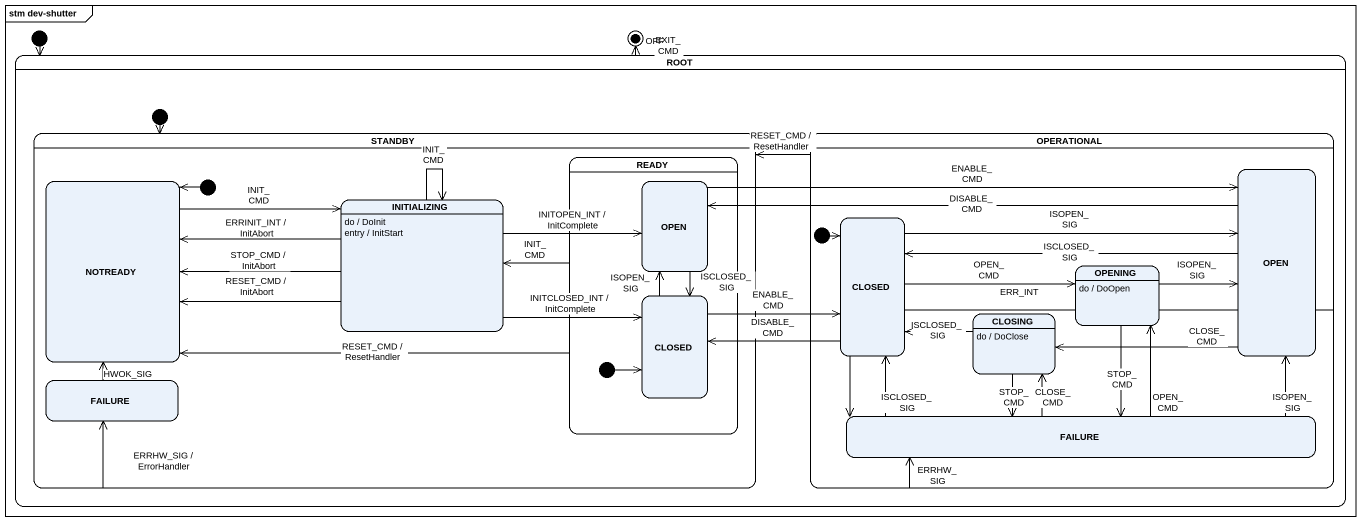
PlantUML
@startuml
mainframe stm dev-shutter
hide empty description
state ROOT {
  state STANDBY {
    state READY {
      state "OPEN" as OPEN_2
      state "CLOSED" as CLOSED_2
      [*] -right-> CLOSED_2
    }
    state NOTREADY
    state INITIALIZING
    INITIALIZING : do / DoInit
    INITIALIZING : entry / InitStart
    state FAILURE
    [*] --> NOTREADY
  }
  state OPERATIONAL {
    state OPEN
    state CLOSED
    state OPENING
    OPENING : do / DoOpen
    state CLOSING
    CLOSING : do / DoClose
    state "FAILURE" as FAILURE_2
    [*] --> CLOSED
  }
  [*] --> STANDBY
}
state OFF <<end>>
[*] -right-> ROOT
ROOT -up-> OFF : EXIT_CMD
STANDBY -left-> FAILURE : ERRHW_SIG / ErrorHandler
OPERATIONAL -left-> STANDBY : RESET_CMD / ResetHandler
OPERATIONAL --> FAILURE_2 : ERRHW_SIG
OPERATIONAL --> FAILURE_2 : ERR_INT
READY -left-> NOTREADY : RESET_CMD / ResetHandler
READY -left-> INITIALIZING : INIT_CMD
OPEN -left-> OPEN_2 : DISABLE_CMD
OPEN -left-> CLOSED : ISCLOSED_SIG
OPEN -left-> CLOSING : CLOSE_CMD
NOTREADY -right-> INITIALIZING : INIT_CMD
INITIALIZING -left-> NOTREADY : ERRINIT_INT / InitAbort
INITIALIZING -left-> NOTREADY : STOP_CMD / InitAbort
INITIALIZING -left-> NOTREADY : RESET_CMD / InitAbort
INITIALIZING --> INITIALIZING : INIT_CMD
INITIALIZING -right-> OPEN_2 : INITOPEN_INT / InitComplete
INITIALIZING -right-> CLOSED_2 : INITCLOSED_INT / InitComplete
OPEN_2 -right-> OPEN : ENABLE_CMD
OPEN_2 --> CLOSED_2 : ISCLOSED_SIG
CLOSED -right-> OPEN : ISOPEN_SIG
CLOSED -right-> OPENING : OPEN_CMD
CLOSED -left-> CLOSED_2 : DISABLE_CMD
OPENING -right-> OPEN : ISOPEN_SIG
OPENING --> FAILURE_2 : STOP_CMD
CLOSED_2 -up-> OPEN_2 : ISOPEN_SIG
CLOSED_2 -right-> CLOSED : ENABLE_CMD
CLOSING -left-> CLOSED : ISCLOSED_SIG
CLOSING --> FAILURE_2 : STOP_CMD
FAILURE -up-> NOTREADY : HWOK_SIG
FAILURE_2 -up-> OPEN : ISOPEN_SIG
FAILURE_2 -up-> CLOSED : ISCLOSED_SIG
FAILURE_2 -up-> OPENING : OPEN_CMD
FAILURE_2 -up-> CLOSING : CLOSE_CMD
@enduml
